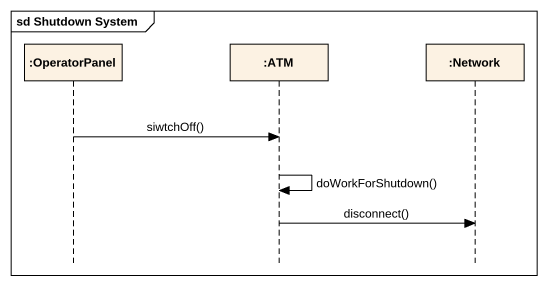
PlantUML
@startuml
mainframe sd Shutdown System
hide footbox
participant ":OperatorPanel" as OperatorPanel
participant ":ATM" as ATM
participant ":Network" as Network_

OperatorPanel -> ATM : siwtchOff()
ATM -> ATM : doWorkForShutdown()
ATM -> Network_ : disconnect()
@enduml
